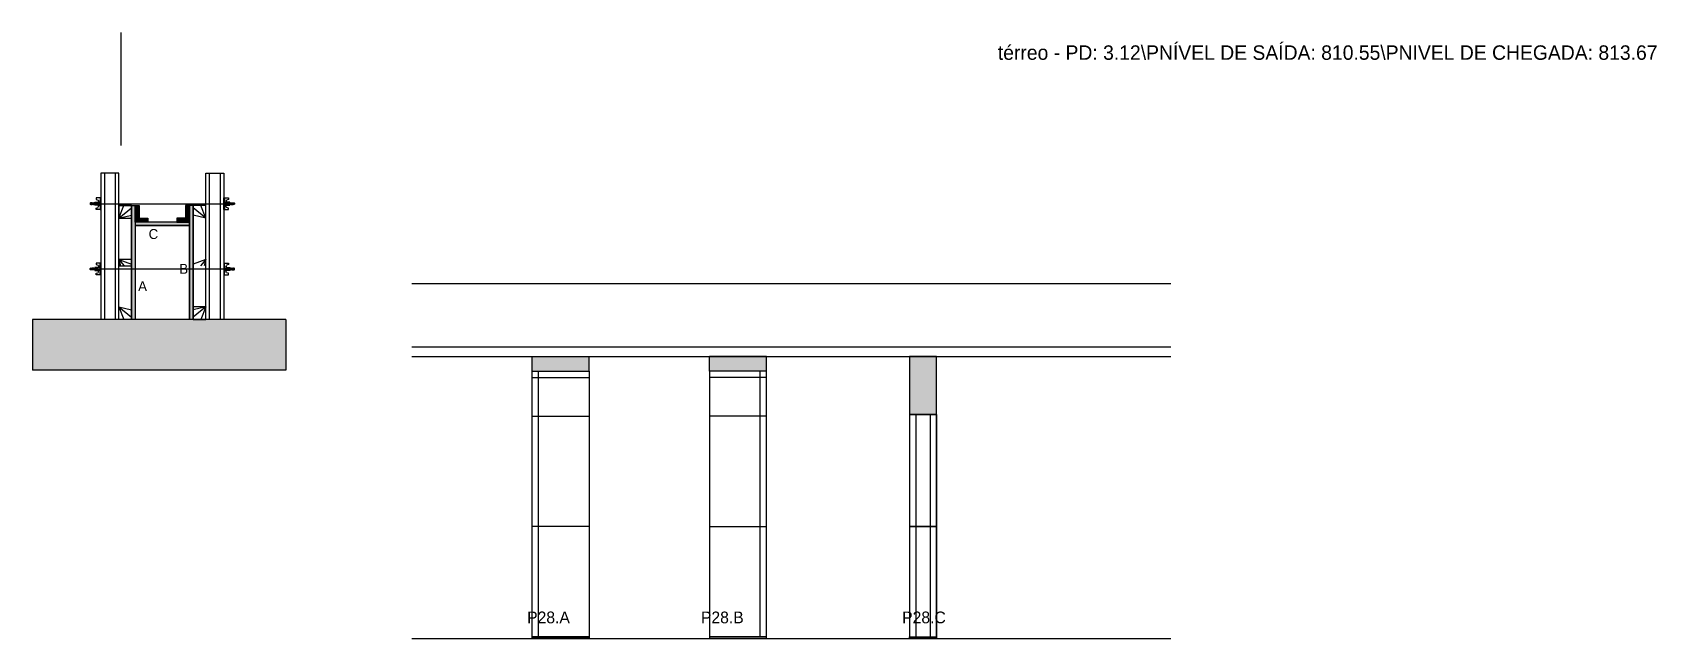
# Model space of a CAD drawing. Header units: metres. Extents: x 19367 to 21165, y 531 to 1202.
import ezdxf

# ---------------------------------------------------------------- set-up
doc = ezdxf.new("R2010")
doc.units = ezdxf.units.M
for name, color, linetype in [('CHAPA', 7, 'Continuous'), ('COTA', 7, 'Continuous'), ('Hachura', 7, 'Continuous'), ('Madeira', 7, 'Continuous'), ('NIVEL 1° PAV.', 7, 'Continuous'), ('NIVEL 2° PAV.', 7, 'Continuous'), ('NOMENCLATURA', 7, 'Continuous'), ('Nível', 7, 'Continuous'), ('Painéis', 7, 'Continuous'), ('Perfil Metálico', 7, 'Continuous'), ('SARR_2.2x7', 7, 'Continuous'), ('SARRAFO', 7, 'Continuous'), ('Texto Seção', 7, 'Continuous'), ('TEXTO_GERAL', 7, 'Continuous')]:
    doc.layers.add(name, color=color, linetype=linetype)

msp = doc.modelspace()

# ---------------------------------------------------------------- hatches: boundary and pattern name
at = {"layer": 'COTA'}
h = msp.add_hatch(color=7, dxfattribs=at)
h.dxf.hatch_style = 1
h.paths.add_polyline_path([(19647.4, 884.2), (19367.1, 884.2), (19367.1, 884.2), (19367.1, 828.2), (19367.1, 828.2), (19647.4, 828.2), (19647.4, 828.2), (19647.4, 884.2)])
h.paths.add_polyline_path([(19396.3, 842.1), (19396.3, 859.6), (19396.3, 859.6), (19396.3, 842.1)])
h = msp.add_hatch(color=7, dxfattribs=at)
h.dxf.hatch_style = 1
h.paths.add_polyline_path([(19983.1, 827.1), (19920.1, 827.1), (19920.1, 827.1), (19920.1, 843.1), (19920.1, 843.1), (19983.1, 843.1), (19983.1, 843.1), (19983.1, 827.1)])
h = msp.add_hatch(color=7, dxfattribs=at)
h.dxf.hatch_style = 1
h.paths.add_polyline_path([(20116.4, 827.1), (20179.4, 827.1), (20179.4, 827.1), (20179.4, 843.1), (20179.4, 843.1), (20116.4, 843.1), (20116.4, 843.1), (20116.4, 827.1)])
h = msp.add_hatch(color=7, dxfattribs=at)
h.dxf.hatch_style = 1
h.paths.add_polyline_path([(20337.7, 779.1), (20367.7, 779.1), (20367.7, 779.1), (20367.7, 843.1), (20367.7, 843.1), (20337.7, 843.1), (20337.7, 843.1), (20337.7, 779.1)])
at = {"layer": 'Hachura'}
h = msp.add_hatch(color=7, dxfattribs=at)
h.dxf.hatch_style = 1
h.paths.add_polyline_path([(19476.8, 884.2), (19480.8, 884.2), (19480.8, 884.2), (19480.8, 1010.2), (19480.8, 1010.2), (19476.8, 1010.2), (19476.8, 1010.2), (19476.8, 884.2)])
h = msp.add_hatch(color=7, dxfattribs=at)
h.dxf.hatch_style = 1
h.paths.add_polyline_path([(19476.8, 884.2), (19480.8, 884.2), (19480.8, 884.2), (19480.8, 1010.2), (19480.8, 1010.2), (19476.8, 1010.2), (19476.8, 1010.2), (19476.8, 884.2)])
h = msp.add_hatch(color=7, dxfattribs=at)
h.dxf.hatch_style = 1
h.paths.add_polyline_path([(19480.8, 996.2), (19485.2, 996.2), (19485.2, 996.2), (19485.2, 1010.2), (19485.2, 1010.2), (19480.8, 1010.2), (19480.8, 1010.2), (19480.8, 996.2)])
h = msp.add_hatch(color=7, dxfattribs=at)
h.dxf.hatch_style = 1
h.paths.add_polyline_path([(19540.8, 996.2), (19536.4, 996.2), (19536.4, 996.2), (19536.4, 1010.2), (19536.4, 1010.2), (19540.8, 1010.2), (19540.8, 1010.2), (19540.8, 996.2)])
h = msp.add_hatch(color=7, dxfattribs=at)
h.dxf.hatch_style = 1
h.paths.add_polyline_path([(19540.8, 884.2), (19544.8, 884.2), (19544.8, 1010.2), (19540.8, 1010.2), (19540.8, 884.2)])
h = msp.add_hatch(color=7, dxfattribs=at)
h.dxf.hatch_style = 1
h.paths.add_polyline_path([(19540.8, 884.2), (19544.8, 884.2), (19544.8, 1010.2), (19540.8, 1010.2), (19540.8, 884.2)])
h = msp.add_hatch(color=7, dxfattribs=at)
h.dxf.hatch_style = 1
h.paths.add_polyline_path([(19480.8, 996.2), (19480.8, 991.8), (19480.8, 991.8), (19494.8, 991.8), (19494.8, 991.8), (19494.8, 996.2), (19494.8, 996.2), (19480.8, 996.2)])
h = msp.add_hatch(color=7, dxfattribs=at)
h.dxf.hatch_style = 1
h.paths.add_polyline_path([(19480.8, 991.8), (19480.8, 988.2), (19480.8, 988.2), (19540.8, 988.2), (19540.8, 988.2), (19540.8, 991.8), (19540.8, 991.8), (19480.8, 991.8)])
h = msp.add_hatch(color=7, dxfattribs=at)
h.dxf.hatch_style = 1
h.paths.add_polyline_path([(19480.8, 991.8), (19480.8, 988.2), (19480.8, 988.2), (19540.8, 988.2), (19540.8, 988.2), (19540.8, 991.8), (19540.8, 991.8), (19480.8, 991.8)])
h = msp.add_hatch(color=7, dxfattribs=at)
h.dxf.hatch_style = 1
h.paths.add_polyline_path([(19540.8, 996.2), (19540.8, 991.8), (19540.8, 991.8), (19526.8, 991.8), (19526.8, 991.8), (19526.8, 996.2), (19526.8, 996.2), (19540.8, 996.2)])

# ---------------------------------------------------------------- linework, layer by layer
at = {"layer": 'CHAPA', "color": 7, "lineweight": 25}
for points in [[(19476.8, 884.2), (19476.8, 1010.2), (19480.8, 1010.2), (19480.8, 884.2)], [(19476.8, 884.2), (19476.8, 1010.2), (19480.8, 1010.2), (19480.8, 884.2)], [(19544.8, 884.2), (19544.8, 1010.2), (19540.8, 1010.2), (19540.8, 884.2)], [(19544.8, 884.2), (19544.8, 1010.2), (19540.8, 1010.2), (19540.8, 884.2)]]:
    msp.add_lwpolyline(points, dxfattribs=at)
msp.add_lwpolyline([(19480.8, 991.8), (19480.8, 988.2), (19540.8, 988.2), (19540.8, 991.8)], close=True, dxfattribs=at)
msp.add_lwpolyline([(19480.8, 991.8), (19480.8, 988.2), (19540.8, 988.2), (19540.8, 991.8)], close=True, dxfattribs=at)
at = {"layer": 'COTA', "color": 7, "lineweight": 25}
for p, q in [((19367.1, 884.2), (19367.1, 828.2)), ((19647.4, 884.2), (19367.1, 884.2)), ((19647.4, 884.2), (19647.4, 828.2)), ((19647.4, 828.2), (19367.1, 828.2)), ((19920.1, 827.1), (19920.1, 843.1)), ((19920.1, 843.1), (19983.1, 843.1)), ((19983.1, 827.1), (19983.1, 843.1)), ((20179.4, 843.1), (20116.4, 843.1)), ((20116.4, 827.1), (20116.4, 843.1)), ((20179.4, 827.1), (20179.4, 843.1))]:
    msp.add_line(p, q, dxfattribs=at)
msp.add_lwpolyline([(20367.7, 779.1), (20367.7, 843.1), (20337.7, 843.1), (20337.7, 779.1)], dxfattribs=at)
at = {"layer": 'Defpoints', "color": 7, "lineweight": 25}
msp.add_line((19465.2, 1076.9), (19465.2, 1201.9), dxfattribs=at)
at = {"layer": 'Hachura', "color": 7, "lineweight": 25}
for p, q in [((19431.3, 1013.3), (19431, 1013)), ((19431, 1013), (19431, 1011.7)), ((19431.3, 1011.3), (19431, 1011.7)), ((19431.6, 1013.3), (19431.3, 1013.3)), ((19431.3, 1013.3), (19431.3, 1013.3)), ((19431.3, 1011.3), (19431.3, 1013.3)), ((19432, 1011.3), (19431.3, 1012.6)), ((19431.9, 1011.2), (19431.3, 1012.4)), ((19431.3, 1011.9), (19431.6, 1011.2)), ((19431.3, 1011.6), (19431.4, 1011.3)), ((19431.4, 1011.3), (19431.3, 1011.3)), ((19431.6, 1013.3), (19432.6, 1011.3)), ((19431.6, 1013.3), (19432.6, 1011.3)), ((19431.7, 1013.3), (19432.8, 1011.2)), ((19433, 1011.2), (19432, 1013.4)), ((19432, 1012.2), (19585.8, 1012.2)), ((19432, 1011.3), (19432.6, 1011.3)), ((19432.8, 1013.3), (19432.1, 1013.3)), ((19433.1, 1011.3), (19432.1, 1013.3)), ((19432.8, 1013.3), (19433.8, 1011.3)), ((19432.9, 1013.3), (19434, 1011.2)), ((19434.2, 1011.2), (19433.1, 1013.4)), ((19433.8, 1011.3), (19433.1, 1011.3)), ((19434, 1013.3), (19433.3, 1013.3)), ((19434.3, 1011.3), (19433.3, 1013.3)), ((19433.5, 1013.3), (19433.3, 1013.3)), ((19434, 1013.3), (19434.9, 1011.3)), ((19434, 1013.3), (19435.1, 1011.2)), ((19435.4, 1011.2), (19434.3, 1013.4)), ((19434.5, 1011.3), (19434.3, 1011.3)), ((19435.1, 1013.3), (19434.5, 1013.3)), ((19435.4, 1011.3), (19434.5, 1013.3)), ((19434.5, 1011.3), (19434.9, 1011.3)), ((19435.1, 1013.3), (19436.1, 1011.3)), ((19436.1, 1012.1), (19435.4, 1013.4)), ((19435.4, 1011.3), (19436.1, 1011.3)), ((19436.1, 1012.4), (19435.6, 1013.3)), ((19436.1, 1013.3), (19435.6, 1013.3)), ((19436.1, 1010.6), (19436.1, 1013.9)), ((19436.1, 1010.6), (19436.1, 1013.9)), ((19436.1, 1013.9), (19439.3, 1013.9)), ((19436.1, 1012.9), (19439.3, 1012.9)), ((19436.1, 1011.3), (19439.3, 1011.3)), ((19439.3, 1010.6), (19436.1, 1010.6)), ((19437.6, 1018.7), (19437.6, 1017)), ((19437.6, 1017), (19439.8, 1016.4)), ((19437.6, 1007.5), (19439.8, 1008)), ((19437.6, 1005.8), (19437.6, 1007.5)), ((19442.8, 1018.7), (19437.7, 1018.7)), ((19439.3, 1014.2), (19439.3, 1010.3)), ((19441.9, 1014.2), (19439.3, 1014.2)), ((19439.3, 1010.3), (19439.3, 1010.6)), ((19439.3, 1010.3), (19439.3, 1010.6)), ((19439.3, 1010.3), (19441.9, 1010.3)), ((19441.9, 1012.6), (19439.9, 1012.6)), ((19439.9, 1012), (19441.9, 1012)), ((19440.1, 1016.1), (19440.1, 1014.2)), ((19440.1, 1008.4), (19440.1, 1010.3)), ((19441.9, 1018.7), (19441.9, 1005.8)), ((19441.9, 1018.7), (19441.9, 1013.5)), ((19441.9, 1018.5), (19442.8, 1018.5)), ((19441.9, 1018.3), (19442.8, 1018.3)), ((19441.9, 1018), (19442.8, 1018)), ((19441.9, 1017.5), (19442.8, 1017.5)), ((19441.9, 1016.7), (19442.8, 1016.7)), ((19441.9, 1015.3), (19442.8, 1015.3)), ((19441.9, 1012.2), (19441.9, 1014.2)), ((19441.9, 1013.5), (19441.9, 1012.9)), ((19441.9, 1012.2), (19442.8, 1012.2)), ((19441.9, 1009.2), (19442.8, 1009.2)), ((19441.9, 1007.8), (19442.8, 1007.8)), ((19441.9, 1006.9), (19442.8, 1006.9)), ((19442.2, 1013.2), (19442, 1013.2)), ((19442, 1011.3), (19442.4, 1011.3)), ((19442.6, 1013.2), (19442.2, 1013.2)), ((19442.8, 1005.8), (19442.8, 1018.7)), ((19442.8, 1006.7), (19442.8, 1014.6)), ((19578.8, 1005.8), (19578.8, 1018.7)), ((19578.8, 1018.7), (19583.9, 1018.7)), ((19579.7, 1018.5), (19578.8, 1018.5)), ((19579.7, 1018.3), (19578.8, 1018.3)), ((19579.7, 1018), (19578.8, 1018)), ((19579.7, 1017.5), (19578.8, 1017.5)), ((19579.7, 1016.7), (19578.8, 1016.7)), ((19579.7, 1015.3), (19578.8, 1015.3)), ((19578.8, 1006.7), (19578.8, 1014.6)), ((19579.7, 1012.2), (19578.8, 1012.2)), ((19579.7, 1009.2), (19578.8, 1009.2)), ((19579.7, 1007.8), (19578.8, 1007.8)), ((19579.7, 1006.9), (19578.8, 1006.9)), ((19578.9, 1013.2), (19579.4, 1013.2)), ((19579.6, 1011.3), (19579.1, 1011.3)), ((19579.4, 1013.2), (19579.6, 1013.2)), ((19579.7, 1018.7), (19579.7, 1005.8)), ((19579.7, 1018.7), (19579.7, 1013.5)), ((19579.7, 1012.2), (19579.7, 1014.2)), ((19579.7, 1014.2), (19582.3, 1014.2)), ((19579.7, 1013.5), (19579.7, 1012.9)), ((19579.7, 1012.6), (19581.7, 1012.6)), ((19581.7, 1012), (19579.7, 1012)), ((19582.3, 1010.3), (19579.7, 1010.3)), ((19581.5, 1016.1), (19581.5, 1014.2)), ((19581.5, 1008.4), (19581.5, 1010.3)), ((19583.9, 1017), (19581.7, 1016.4)), ((19583.9, 1007.5), (19581.7, 1008)), ((19582.3, 1014.2), (19582.3, 1010.3)), ((19585.5, 1013.9), (19582.3, 1013.9)), ((19585.5, 1012.9), (19582.3, 1012.9)), ((19585.5, 1011.3), (19582.3, 1011.3)), ((19582.3, 1010.6), (19585.5, 1010.6)), ((19582.3, 1010.3), (19582.3, 1010.6)), ((19582.3, 1010.3), (19582.3, 1010.6)), ((19583.9, 1018.7), (19583.9, 1017)), ((19583.9, 1005.8), (19583.9, 1007.5)), ((19585.4, 1010.6), (19585.4, 1013.9)), ((19585.5, 1010.6), (19585.5, 1013.9)), ((19585.5, 1012.1), (19586.1, 1013.4)), ((19586.5, 1013.3), (19585.5, 1011.3)), ((19585.5, 1012.4), (19585.9, 1013.3)), ((19585.5, 1013.3), (19585.9, 1013.3)), ((19586.1, 1011.3), (19585.5, 1011.3)), ((19586.1, 1011.3), (19587.1, 1013.3)), ((19586.2, 1011.2), (19587.3, 1013.4)), ((19587.5, 1013.3), (19586.4, 1011.2)), ((19586.5, 1013.3), (19587.1, 1013.3)), ((19587.6, 1013.3), (19586.7, 1011.3)), ((19587.1, 1011.3), (19586.7, 1011.3)), ((19587.1, 1011.3), (19587.3, 1011.3)), ((19587.3, 1011.3), (19588.3, 1013.3)), ((19587.4, 1011.2), (19588.5, 1013.4)), ((19587.6, 1013.3), (19588.3, 1013.3)), ((19588.7, 1013.3), (19587.6, 1011.2)), ((19588.8, 1013.3), (19587.8, 1011.3)), ((19587.8, 1011.3), (19588.5, 1011.3)), ((19588.1, 1013.3), (19588.3, 1013.3)), ((19588.5, 1011.2), (19589.6, 1013.4)), ((19588.5, 1011.3), (19589.4, 1013.3)), ((19588.8, 1013.3), (19589.4, 1013.3)), ((19589.9, 1013.3), (19588.8, 1011.2)), ((19589.9, 1013.3), (19589, 1011.3)), ((19589.9, 1013.3), (19589, 1011.3)), ((19589.6, 1011.3), (19589, 1011.3)), ((19589.6, 1011.3), (19590.3, 1012.6)), ((19589.7, 1011.2), (19590.3, 1012.4)), ((19589.9, 1013.3), (19590.3, 1013.3)), ((19590.3, 1011.9), (19589.9, 1011.2)), ((19590.3, 1011.6), (19590.1, 1011.3)), ((19590.1, 1011.3), (19590.3, 1011.3)), ((19590.3, 1013.3), (19590.3, 1013.3)), ((19590.3, 1013.3), (19590.6, 1013)), ((19590.3, 1011.3), (19590.3, 1013.3)), ((19590.3, 1011.3), (19590.6, 1011.7)), ((19590.6, 1013), (19590.6, 1011.7)), ((19441.9, 1005.8), (19437.6, 1005.8)), ((19441.9, 1006.5), (19442.8, 1006.5)), ((19441.9, 1006.1), (19442.8, 1006.1)), ((19441.9, 1005.9), (19442.8, 1005.9)), ((19441.9, 1005.8), (19442.8, 1005.8)), ((19579.7, 1006.5), (19578.8, 1006.5)), ((19579.7, 1006.1), (19578.8, 1006.1)), ((19579.7, 1005.9), (19578.8, 1005.9)), ((19579.7, 1005.8), (19578.8, 1005.8)), ((19579.7, 1005.8), (19583.9, 1005.8)), ((19431.3, 941.1), (19431, 940.8)), ((19431, 939.5), (19431, 940.8)), ((19431.3, 939.2), (19431, 939.5)), ((19431.3, 940.6), (19431.6, 941.3)), ((19431.9, 941.2), (19431.3, 940.1)), ((19431.3, 940.9), (19431.4, 941.1)), ((19431.4, 941.1), (19431.3, 941.1)), ((19432, 941.1), (19431.3, 939.9)), ((19431.3, 941.1), (19431.3, 939.2)), ((19431.6, 939.2), (19431.3, 939.2)), ((19431.3, 939.2), (19431.3, 939.2)), ((19431.6, 939.2), (19432.6, 941.1)), ((19431.6, 939.2), (19432.6, 941.1)), ((19431.7, 939.1), (19432.8, 941.3)), ((19433, 941.2), (19432, 939.1)), ((19432, 941.1), (19432.6, 941.1)), ((19432, 940.2), (19585.8, 940.2)), ((19433.1, 941.1), (19432.1, 939.2)), ((19432.8, 939.2), (19432.1, 939.2)), ((19432.8, 939.2), (19433.8, 941.1)), ((19432.9, 939.1), (19434, 941.3)), ((19434.2, 941.2), (19433.1, 939.1)), ((19433.8, 941.1), (19433.1, 941.1)), ((19434.3, 941.1), (19433.3, 939.2)), ((19434, 939.2), (19433.3, 939.2)), ((19433.5, 939.2), (19433.3, 939.2)), ((19434, 939.1), (19435.1, 941.3)), ((19434, 939.2), (19434.9, 941.1)), ((19435.4, 941.2), (19434.3, 939.1)), ((19434.5, 941.1), (19434.3, 941.1)), ((19434.5, 941.1), (19434.9, 941.1)), ((19435.4, 941.1), (19434.5, 939.2)), ((19435.1, 939.2), (19434.5, 939.2)), ((19435.1, 939.2), (19436.1, 941.1)), ((19435.4, 941.1), (19436.1, 941.1)), ((19436.1, 940.4), (19435.4, 939.1)), ((19436.1, 940.1), (19435.6, 939.2)), ((19436.1, 939.2), (19435.6, 939.2)), ((19436.1, 941.9), (19436.1, 938.6)), ((19436.1, 941.9), (19436.1, 938.6)), ((19439.3, 941.9), (19436.1, 941.9)), ((19436.1, 941.1), (19439.3, 941.1)), ((19436.1, 939.6), (19439.3, 939.6)), ((19436.1, 938.6), (19439.3, 938.6)), ((19441.9, 946.7), (19437.6, 946.7)), ((19437.6, 946.7), (19437.6, 945)), ((19437.6, 945), (19439.8, 944.4)), ((19437.6, 935.5), (19439.8, 936)), ((19437.6, 933.8), (19437.6, 935.5)), ((19439.3, 938.3), (19439.3, 942.2)), ((19439.3, 942.2), (19441.9, 942.2)), ((19439.3, 942.2), (19439.3, 941.9)), ((19439.3, 942.2), (19439.3, 941.9)), ((19441.9, 938.3), (19439.3, 938.3)), ((19439.9, 940.4), (19441.9, 940.4)), ((19441.9, 939.9), (19439.9, 939.9)), ((19440.1, 944.1), (19440.1, 942.2)), ((19440.1, 936.4), (19440.1, 938.3)), ((19441.9, 933.8), (19441.9, 946.7)), ((19441.9, 946.7), (19442.8, 946.7)), ((19441.9, 946.6), (19442.8, 946.6)), ((19441.9, 946.3), (19442.8, 946.3)), ((19441.9, 946), (19442.8, 946)), ((19441.9, 945.5), (19442.8, 945.5)), ((19441.9, 944.7), (19442.8, 944.7)), ((19441.9, 943.3), (19442.8, 943.3)), ((19441.9, 940.2), (19441.9, 938.3)), ((19441.9, 940.2), (19442.8, 940.2)), ((19441.9, 938.9), (19441.9, 939.6)), ((19441.9, 933.8), (19441.9, 938.9)), ((19441.9, 937.2), (19442.8, 937.2)), ((19441.9, 935.8), (19442.8, 935.8)), ((19441.9, 934.9), (19442.8, 934.9)), ((19442, 941.2), (19442.4, 941.2)), ((19442.2, 939.3), (19442, 939.3)), ((19442.6, 939.3), (19442.2, 939.3)), ((19442.8, 946.7), (19442.8, 933.8)), ((19442.8, 945.7), (19442.8, 937.9)), ((19578.8, 946.7), (19578.8, 933.8)), ((19579.7, 946.7), (19578.8, 946.7)), ((19579.7, 946.6), (19578.8, 946.6)), ((19579.7, 946.3), (19578.8, 946.3)), ((19579.7, 946), (19578.8, 946)), ((19578.8, 945.7), (19578.8, 937.9)), ((19579.7, 945.5), (19578.8, 945.5)), ((19579.7, 944.7), (19578.8, 944.7)), ((19579.7, 943.3), (19578.8, 943.3)), ((19579.7, 940.2), (19578.8, 940.2)), ((19579.7, 937.2), (19578.8, 937.2)), ((19579.7, 935.8), (19578.8, 935.8)), ((19579.7, 934.9), (19578.8, 934.9)), ((19578.9, 939.3), (19579.4, 939.3)), ((19579.6, 941.2), (19579.1, 941.2)), ((19579.4, 939.3), (19579.6, 939.3)), ((19579.7, 933.8), (19579.7, 946.7)), ((19579.7, 946.7), (19583.9, 946.7)), ((19582.3, 942.2), (19579.7, 942.2)), ((19581.7, 940.4), (19579.7, 940.4)), ((19579.7, 940.2), (19579.7, 938.3)), ((19579.7, 939.9), (19581.7, 939.9)), ((19579.7, 938.9), (19579.7, 939.6)), ((19579.7, 933.8), (19579.7, 938.9)), ((19579.7, 938.3), (19582.3, 938.3)), ((19581.5, 944.1), (19581.5, 942.2)), ((19581.5, 936.4), (19581.5, 938.3)), ((19583.9, 945), (19581.7, 944.4)), ((19583.9, 935.5), (19581.7, 936)), ((19582.3, 938.3), (19582.3, 942.2)), ((19582.3, 942.2), (19582.3, 941.9)), ((19582.3, 942.2), (19582.3, 941.9)), ((19582.3, 941.9), (19585.5, 941.9)), ((19585.5, 941.1), (19582.3, 941.1)), ((19585.5, 939.6), (19582.3, 939.6)), ((19585.5, 938.6), (19582.3, 938.6)), ((19583.9, 946.7), (19583.9, 945)), ((19583.9, 933.8), (19583.9, 935.5)), ((19585.4, 941.9), (19585.4, 938.6)), ((19585.5, 941.9), (19585.5, 938.6)), ((19586.1, 941.1), (19585.5, 941.1)), ((19586.5, 939.2), (19585.5, 941.1)), ((19585.5, 940.4), (19586.1, 939.1)), ((19585.5, 940.1), (19585.9, 939.2)), ((19585.5, 939.2), (19585.9, 939.2)), ((19586.1, 941.1), (19587.1, 939.2)), ((19586.2, 941.2), (19587.3, 939.1)), ((19587.5, 939.1), (19586.4, 941.3)), ((19586.5, 939.2), (19587.1, 939.2)), ((19587.1, 941.1), (19586.7, 941.1)), ((19587.6, 939.2), (19586.7, 941.1)), ((19587.1, 941.1), (19587.3, 941.1)), ((19587.3, 941.1), (19588.3, 939.2)), ((19587.4, 941.2), (19588.5, 939.1)), ((19588.7, 939.1), (19587.6, 941.3)), ((19587.6, 939.2), (19588.3, 939.2)), ((19587.8, 941.1), (19588.5, 941.1)), ((19588.8, 939.2), (19587.8, 941.1)), ((19588.1, 939.2), (19588.3, 939.2)), ((19588.5, 941.2), (19589.6, 939.1)), ((19588.5, 941.1), (19589.4, 939.2)), ((19589.9, 939.1), (19588.8, 941.3)), ((19588.8, 939.2), (19589.4, 939.2)), ((19589.9, 939.2), (19589, 941.1)), ((19589.6, 941.1), (19589, 941.1)), ((19589.9, 939.2), (19589, 941.1)), ((19589.6, 941.1), (19590.3, 939.9)), ((19589.7, 941.2), (19590.3, 940.1)), ((19590.3, 940.6), (19589.9, 941.3)), ((19589.9, 939.2), (19590.3, 939.2)), ((19590.3, 940.9), (19590.1, 941.1)), ((19590.1, 941.1), (19590.3, 941.1)), ((19590.3, 941.1), (19590.6, 940.8)), ((19590.3, 941.1), (19590.3, 939.2)), ((19590.3, 939.2), (19590.6, 939.5)), ((19590.3, 939.2), (19590.3, 939.2)), ((19590.6, 939.5), (19590.6, 940.8)), ((19442.8, 933.8), (19437.7, 933.8)), ((19441.9, 934.5), (19442.8, 934.5)), ((19441.9, 934.1), (19442.8, 934.1)), ((19441.9, 933.9), (19442.8, 933.9)), ((19579.7, 934.5), (19578.8, 934.5)), ((19579.7, 934.1), (19578.8, 934.1)), ((19579.7, 933.9), (19578.8, 933.9)), ((19578.8, 933.8), (19583.9, 933.8))]:
    msp.add_line(p, q, dxfattribs=at)
at = {"layer": 'Madeira', "color": 7, "lineweight": 25}
for p, q in [((19462.8, 996.3), (19468.2, 1010.2)), ((19462.8, 996.3), (19476.8, 1007.8)), ((19558.8, 996.3), (19544.8, 1007.8)), ((19558.8, 996.3), (19553.4, 1010.2)), ((19462.8, 996.3), (19476.8, 999.7)), ((19558.8, 996.3), (19544.8, 999.7)), ((19462.8, 950.7), (19468.5, 943.7)), ((19462.8, 950.7), (19464.5, 943.7)), ((19462.8, 950.7), (19476.8, 945.3)), ((19558.8, 950.7), (19544.8, 945.3)), ((19558.8, 950.7), (19553, 943.7)), ((19558.8, 950.7), (19557.1, 943.7)), ((19462.8, 898.2), (19476.8, 886.7)), ((19462.8, 898.2), (19476.8, 894.8)), ((19462.8, 898.2), (19468.2, 884.2)), ((19558.8, 898.2), (19544.8, 886.7)), ((19558.8, 898.2), (19544.8, 894.8)), ((19558.8, 898.2), (19553.4, 884.2))]:
    msp.add_line(p, q, dxfattribs=at)
for points in [[(19462.8, 884.2), (19462.8, 1010.3), (19476.8, 1010.2), (19476.8, 884.2)], [(19558.8, 884.2), (19558.8, 1010.3), (19544.8, 1010.2), (19544.8, 884.2)]]:
    msp.add_lwpolyline(points, dxfattribs=at)
for points in [[(19462.8, 996.3), (19476.8, 996.2), (19476.8, 1010.2), (19462.8, 1010.3)], [(19462.8, 950.7), (19462.8, 943.7), (19476.8, 943.7), (19476.8, 950.7)], [(19558.8, 898.2), (19544.8, 898.3), (19544.8, 884.3), (19558.8, 884.2)]]:
    msp.add_lwpolyline(points, close=True, dxfattribs=at)
at = {"layer": 'NIVEL 1° PAV.', "color": 7, "lineweight": 25}
msp.add_line((19787.1, 924.1), (20627, 924.1), dxfattribs=at)
at = {"layer": 'NIVEL 2° PAV.', "color": 7, "lineweight": 25}
msp.add_line((19787.1, 854.1), (20627, 854.1), dxfattribs=at)
at = {"layer": 'Nível', "color": 7, "lineweight": 25}
for p, q in [((19787.1, 843.1), (20627, 843.1)), ((19787.1, 531.1), (20627, 531.1))]:
    msp.add_line(p, q, dxfattribs=at)
at = {"layer": 'Painéis', "color": 7, "lineweight": 25}
for p, q in [((19920.1, 531.1), (19920.1, 827.1)), ((19920.1, 827.1), (19983.1, 827.1)), ((19983.1, 827.1), (19983.1, 531.1)), ((20116.4, 827.1), (20116.4, 531.1)), ((20179.4, 827.1), (20116.4, 827.1)), ((20179.4, 531.1), (20179.4, 827.1)), ((19920.1, 777.1), (19983.1, 777.1)), ((20179.4, 777.1), (20116.4, 777.1)), ((20337.7, 779.1), (20337.7, 533.1)), ((20337.7, 779.1), (20367.7, 779.1)), ((20367.7, 779.1), (20337.7, 779.1)), ((20367.7, 779.1), (20337.7, 779.1)), ((20367.7, 779.1), (20337.7, 779.1)), ((20367.7, 533.1), (20367.7, 779.1)), ((20367.7, 779.1), (20367.7, 533.1)), ((19983.1, 655.1), (19920.1, 655.1)), ((20116.4, 655.1), (20179.4, 655.1)), ((20337.7, 655.1), (20367.7, 655.1)), ((20367.7, 655.1), (20337.7, 655.1)), ((20367.7, 655.1), (20337.7, 655.1)), ((20367.7, 655.1), (20337.7, 655.1)), ((19983.1, 533.1), (19920.1, 533.1)), ((20116.4, 533.1), (20179.4, 533.1)), ((20337.7, 533.1), (20367.7, 533.1))]:
    msp.add_line(p, q, dxfattribs=at)
msp.add_lwpolyline([(19540.8, 884.2), (19540.8, 988.2), (19480.8, 988.2), (19480.8, 884.2)], dxfattribs=at)
for points in [[(19920.1, 533.1), (19983.1, 533.1), (19983.1, 531.1), (19920.1, 531.1)], [(20179.4, 533.1), (20116.4, 533.1), (20116.4, 531.1), (20179.4, 531.1)], [(20337.7, 533.1), (20367.7, 533.1), (20367.7, 531.1), (20337.7, 531.1)]]:
    msp.add_lwpolyline(points, close=True, dxfattribs=at)
at = {"layer": 'Perfil Metálico', "color": 7, "lineweight": 25}
for points in [[(19462.8, 884.2), (19462.8, 1046.2), (19442.8, 1046.2), (19442.8, 884.2)], [(19458.8, 884.2), (19458.8, 1046.2), (19446.8, 1046.2), (19446.8, 884.2)], [(19558.8, 884.2), (19558.8, 1046.2), (19578.8, 1046.2), (19578.8, 884.2)], [(19562.8, 884.2), (19562.8, 1046.2), (19574.8, 1046.2), (19574.8, 884.2)]]:
    msp.add_lwpolyline(points, dxfattribs=at)
at = {"layer": 'SARR_2.2x7', "color": 7, "lineweight": 25}
for p, q in [((19927.1, 777.1), (19927.1, 827.1)), ((20172.4, 777.1), (20172.4, 827.1)), ((19920.1, 820.1), (19983.1, 820.1)), ((20179.4, 820.1), (20116.4, 820.1)), ((19927.1, 655.1), (19927.1, 777.1)), ((20172.4, 655.1), (20172.4, 777.1)), ((20344.7, 779.1), (20344.7, 533.1)), ((20344.7, 779.1), (20344.7, 779.1)), ((20344.7, 779.1), (20344.7, 779.1)), ((20360.7, 779.1), (20360.7, 533.1)), ((20360.7, 779.1), (20360.7, 779.1)), ((20360.7, 779.1), (20360.7, 779.1)), ((19927.1, 533.1), (19927.1, 655.1)), ((20172.4, 533.1), (20172.4, 655.1)), ((20344.7, 655.1), (20344.7, 655.1)), ((20344.7, 655.1), (20344.7, 655.1)), ((20360.7, 655.1), (20360.7, 655.1)), ((20360.7, 655.1), (20360.7, 655.1)), ((19927.1, 533.1), (19927.1, 533.1)), ((19976.1, 533.1), (19976.1, 533.1)), ((20123.4, 533.1), (20123.4, 533.1)), ((20172.4, 533.1), (20172.4, 533.1))]:
    msp.add_line(p, q, dxfattribs=at)
at = {"layer": 'SARRAFO', "color": 7, "lineweight": 25}
for points in [[(19485.2, 1010.2), (19485.2, 996.2), (19480.8, 996.2), (19480.8, 1010.2)], [(19536.4, 1010.2), (19536.4, 996.2), (19540.8, 996.2), (19540.8, 1010.2)], [(19494.8, 991.8), (19480.8, 991.8), (19480.8, 996.2), (19494.8, 996.2)], [(19526.8, 991.8), (19540.8, 991.8), (19540.8, 996.2), (19526.8, 996.2)]]:
    msp.add_lwpolyline(points, close=True, dxfattribs=at)

# ---------------------------------------------------------------- texts
at = {"layer": 'NOMENCLATURA', "color": 7, "lineweight": 25}
msp.add_text('térreo - PD: 3.12\\PNÍVEL DE SAÍDA: 810.55\\PNIVEL DE CHEGADA: 813.67', height=16, dxfattribs=at).set_placement((20435.5, 1171.6))
at = {"layer": 'Texto Seção', "color": 7, "lineweight": 25}
for s, p in [('P28.A', (19914.5, 548)), ('P28.B', (20106.9, 548)), ('P28.C', (20329.6, 548))]:
    msp.add_text(s, height=13, dxfattribs=at).set_placement(p)
at = {"layer": 'TEXTO_GERAL', "color": 7, "lineweight": 25}
for s, p in [('C', (19495.6, 973.3)), ('B', (19529.5, 934.8)), ('A', (19484, 915.6))]:
    msp.add_text(s, height=11, dxfattribs=at).set_placement(p)

doc.saveas('drawing.dxf')
